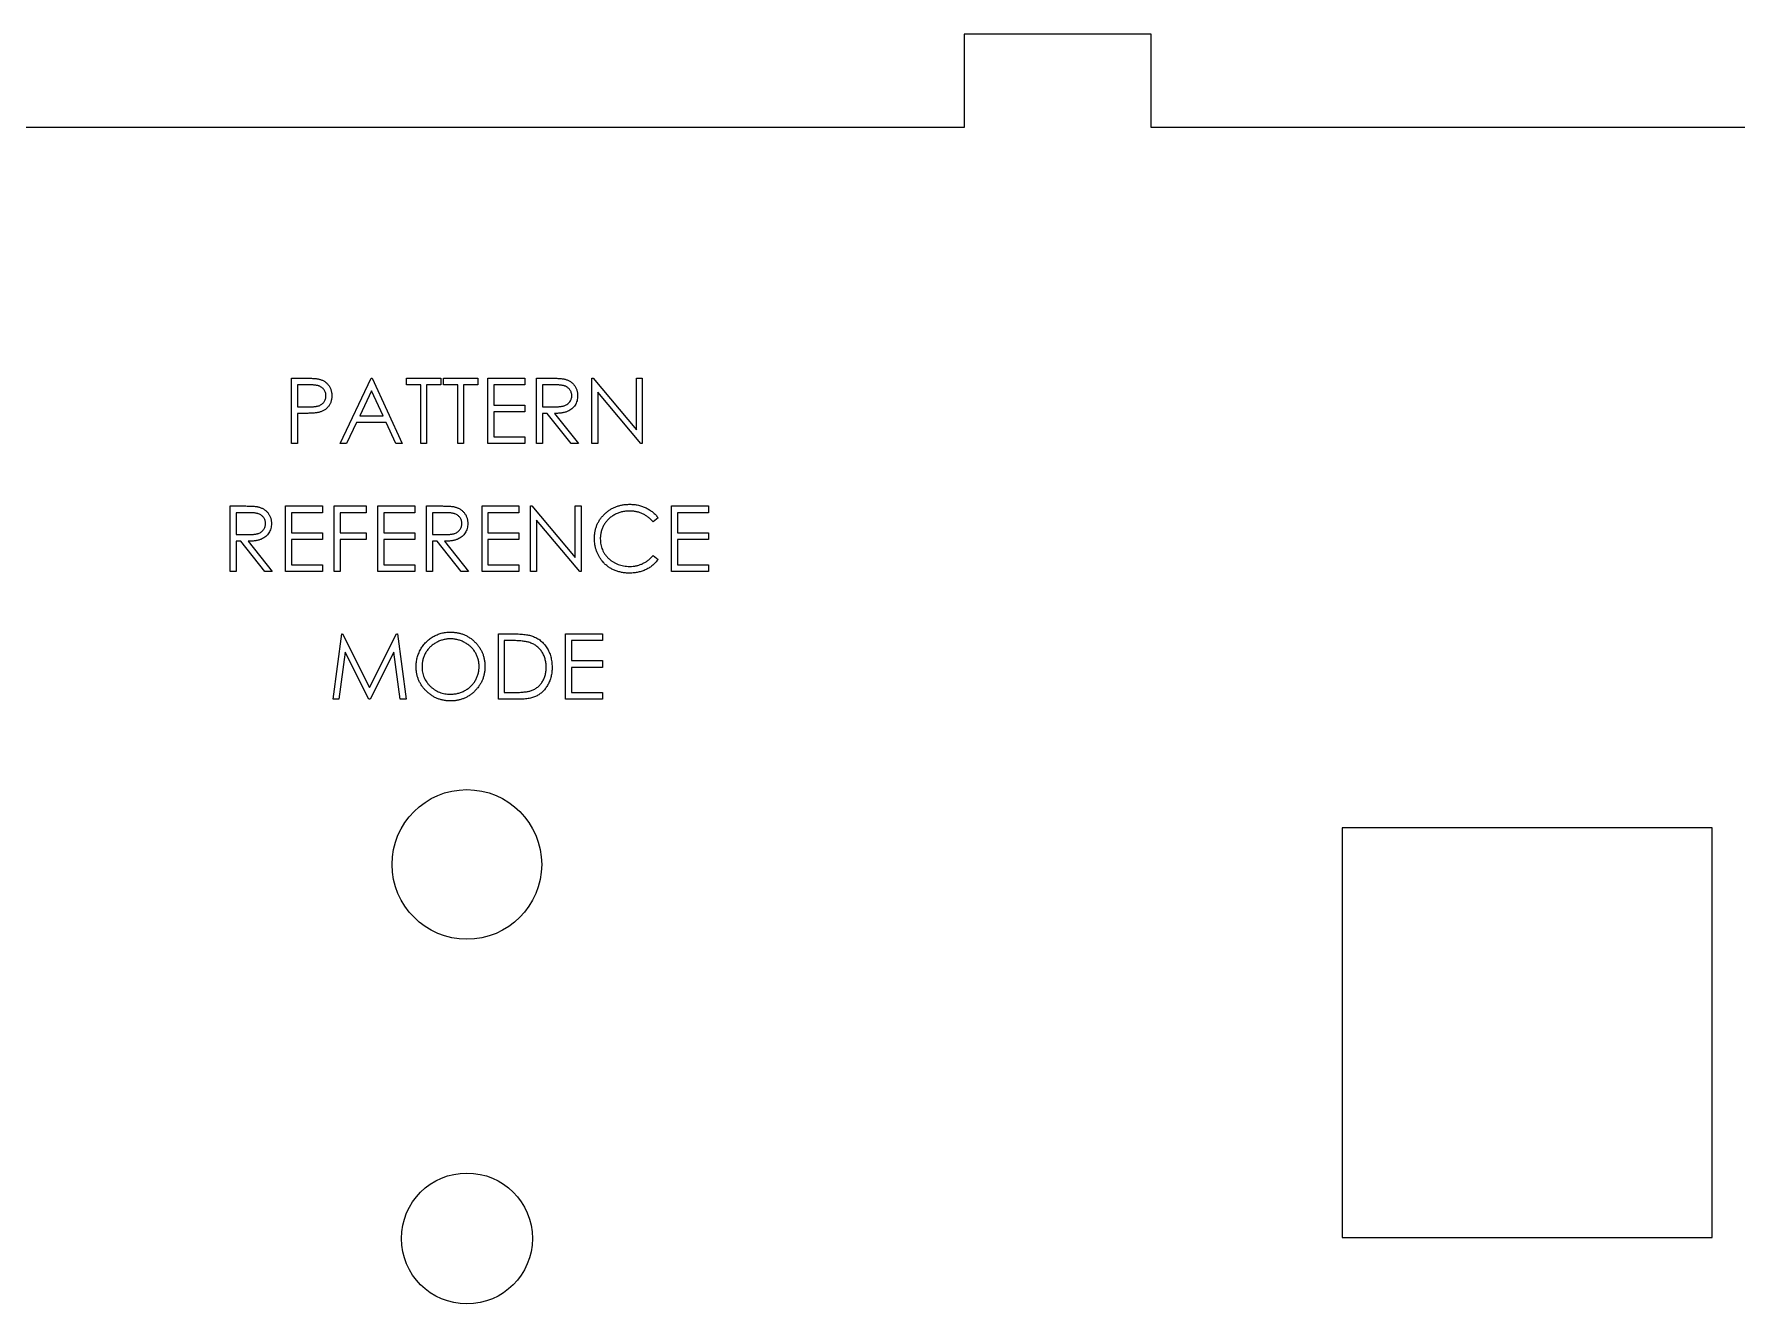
# Model space of a CAD drawing. Header units: millimetres. Extents: x 0 to 1497, y 0 to 497.
# Drawn here: x 667.3 to 758.3, y 426.8 to 494.7 of the extents above; entities that cross this region are included whole.
import ezdxf

# ---------------------------------------------------------------- set-up
doc = ezdxf.new("R2010")
doc.units = ezdxf.units.MM

msp = doc.modelspace()

# ---------------------------------------------------------------- linework, layer by layer
at = {"color": 7, "linetype": 'Continuous', "lineweight": 25}
for p, q in [((717.017, 494.687), (717.017, 489.687)), ((727.017, 494.687), (717.017, 494.687)), ((727.017, 489.687), (727.017, 494.687)), ((717.017, 489.687), (639.517, 489.687)), ((804.517, 489.687), (727.017, 489.687)), ((681.039, 476.287), (681.725, 476.287)), ((681.039, 472.787), (681.039, 476.287)), ((683.642, 472.787), (685.302, 476.287)), ((685.302, 476.287), (685.347, 476.287)), ((685.347, 476.287), (686.962, 472.787)), ((687.186, 475.928), (687.186, 476.287)), ((687.186, 476.287), (689.026, 476.287)), ((689.026, 476.287), (689.026, 475.928)), ((689.161, 475.928), (689.161, 476.287)), ((689.161, 476.287), (691.001, 476.287)), ((691.001, 476.287), (691.001, 475.928)), ((691.539, 476.287), (693.513, 476.287)), ((691.539, 472.787), (691.539, 476.287)), ((693.513, 476.287), (693.513, 475.928)), ((694.142, 476.287), (694.842, 476.287)), ((694.142, 472.787), (694.142, 476.287)), ((697.103, 472.787), (697.103, 476.287)), ((697.103, 476.287), (697.169, 476.287)), ((697.169, 476.287), (699.481, 473.532)), ((699.481, 473.532), (699.481, 476.287)), ((699.481, 476.287), (699.795, 476.287)), ((699.795, 476.287), (699.795, 472.787)), ((681.993, 475.928), (681.353, 475.928)), ((681.353, 475.928), (681.353, 474.761)), ((685.321, 475.605), (684.687, 474.267)), ((685.938, 474.267), (685.321, 475.605)), ((687.949, 475.928), (687.186, 475.928)), ((687.949, 472.787), (687.949, 475.928)), ((689.026, 475.928), (688.263, 475.928)), ((688.263, 475.928), (688.263, 472.787)), ((689.924, 475.928), (689.161, 475.928)), ((689.924, 472.787), (689.924, 475.928)), ((691.001, 475.928), (690.238, 475.928)), ((690.238, 475.928), (690.238, 472.787)), ((693.513, 475.928), (691.853, 475.928)), ((691.853, 475.928), (691.853, 474.851)), ((695.112, 475.928), (694.456, 475.928)), ((694.456, 475.928), (694.456, 474.761)), ((699.724, 472.787), (697.417, 475.535)), ((697.417, 475.535), (697.417, 472.787)), ((681.353, 474.761), (681.966, 474.753)), ((691.853, 474.851), (693.513, 474.851)), ((693.513, 474.492), (691.853, 474.492)), ((691.853, 474.492), (691.853, 473.146)), ((693.513, 474.851), (693.513, 474.492)), ((694.456, 474.761), (695.096, 474.756)), ((681.603, 474.402), (681.353, 474.402)), ((681.353, 474.402), (681.353, 472.787)), ((684.517, 473.909), (683.984, 472.787)), ((686.103, 473.909), (684.517, 473.909)), ((684.687, 474.267), (685.938, 474.267)), ((686.621, 472.787), (686.103, 473.909)), ((694.711, 474.402), (694.456, 474.402)), ((694.456, 474.402), (694.456, 472.787)), ((695.997, 472.787), (694.711, 474.402)), ((695.099, 474.402), (696.385, 472.787)), ((681.353, 472.787), (681.039, 472.787)), ((683.984, 472.787), (683.642, 472.787)), ((686.962, 472.787), (686.621, 472.787)), ((688.263, 472.787), (687.949, 472.787)), ((690.238, 472.787), (689.924, 472.787)), ((693.513, 472.787), (691.539, 472.787)), ((691.853, 473.146), (693.513, 473.146)), ((693.513, 473.146), (693.513, 472.787)), ((694.456, 472.787), (694.142, 472.787)), ((696.385, 472.787), (695.997, 472.787)), ((697.417, 472.787), (697.103, 472.787)), ((699.795, 472.787), (699.724, 472.787)), ((677.763, 469.453), (678.464, 469.453)), ((677.763, 465.953), (677.763, 469.453)), ((678.734, 469.094), (678.077, 469.094)), ((678.077, 469.094), (678.077, 467.928)), ((680.725, 465.953), (680.725, 469.453)), ((680.725, 469.453), (682.699, 469.453)), ((682.699, 469.094), (681.039, 469.094)), ((681.039, 469.094), (681.039, 468.017)), ((682.699, 469.453), (682.699, 469.094)), ((683.327, 469.453), (685.033, 469.453)), ((683.327, 465.953), (683.327, 469.453)), ((685.033, 469.094), (683.642, 469.094)), ((683.642, 469.094), (683.642, 468.017)), ((685.033, 469.453), (685.033, 469.094)), ((685.661, 469.453), (687.635, 469.453)), ((685.661, 465.953), (685.661, 469.453)), ((687.635, 469.094), (685.975, 469.094)), ((685.975, 469.094), (685.975, 468.017)), ((687.635, 469.453), (687.635, 469.094)), ((688.263, 469.453), (688.964, 469.453)), ((688.263, 465.953), (688.263, 469.453)), ((689.234, 469.094), (688.577, 469.094)), ((688.577, 469.094), (688.577, 467.928)), ((691.225, 469.453), (693.199, 469.453)), ((691.225, 465.953), (691.225, 469.453)), ((693.199, 469.094), (691.539, 469.094)), ((691.539, 469.094), (691.539, 468.017)), ((693.199, 469.453), (693.199, 469.094)), ((693.827, 465.953), (693.827, 469.453)), ((693.827, 469.453), (693.893, 469.453)), ((693.893, 469.453), (696.206, 466.699)), ((696.206, 466.699), (696.206, 469.453)), ((696.206, 469.453), (696.52, 469.453)), ((696.52, 469.453), (696.52, 465.953)), ((701.366, 465.953), (701.366, 469.453)), ((701.366, 469.453), (703.34, 469.453)), ((703.34, 469.094), (701.68, 469.094)), ((701.68, 469.094), (701.68, 468.017)), ((703.34, 469.453), (703.34, 469.094)), ((696.448, 465.953), (694.142, 468.702)), ((694.142, 468.702), (694.142, 465.953)), ((700.648, 468.811), (700.373, 468.601)), ((678.077, 467.928), (678.718, 467.923)), ((678.333, 467.569), (678.077, 467.569)), ((678.077, 467.569), (678.077, 465.953)), ((679.619, 465.953), (678.333, 467.569)), ((678.721, 467.569), (680.007, 465.953)), ((681.039, 468.017), (682.699, 468.017)), ((682.699, 467.659), (681.039, 467.659)), ((681.039, 467.659), (681.039, 466.312)), ((682.699, 468.017), (682.699, 467.659)), ((683.642, 468.017), (685.033, 468.017)), ((685.033, 467.659), (683.642, 467.659)), ((683.642, 467.659), (683.642, 465.953)), ((685.033, 468.017), (685.033, 467.659)), ((685.975, 468.017), (687.635, 468.017)), ((687.635, 467.659), (685.975, 467.659)), ((685.975, 467.659), (685.975, 466.312)), ((687.635, 468.017), (687.635, 467.659)), ((688.577, 467.928), (689.218, 467.923)), ((688.833, 467.569), (688.577, 467.569)), ((688.577, 467.569), (688.577, 465.953)), ((690.119, 465.953), (688.833, 467.569)), ((689.221, 467.569), (690.507, 465.953)), ((691.539, 468.017), (693.199, 468.017)), ((693.199, 467.659), (691.539, 467.659)), ((691.539, 467.659), (691.539, 466.312)), ((693.199, 468.017), (693.199, 467.659)), ((701.68, 468.017), (703.34, 468.017)), ((703.34, 467.659), (701.68, 467.659)), ((701.68, 467.659), (701.68, 466.312)), ((703.34, 468.017), (703.34, 467.659)), ((681.039, 466.312), (682.699, 466.312)), ((682.699, 466.312), (682.699, 465.953)), ((685.975, 466.312), (687.635, 466.312)), ((687.635, 466.312), (687.635, 465.953)), ((691.539, 466.312), (693.199, 466.312)), ((693.199, 466.312), (693.199, 465.953)), ((700.373, 466.806), (700.648, 466.598)), ((701.68, 466.312), (703.34, 466.312)), ((703.34, 466.312), (703.34, 465.953)), ((678.077, 465.953), (677.763, 465.953)), ((680.007, 465.953), (679.619, 465.953)), ((682.699, 465.953), (680.725, 465.953)), ((683.642, 465.953), (683.327, 465.953)), ((687.635, 465.953), (685.661, 465.953)), ((688.577, 465.953), (688.263, 465.953)), ((690.507, 465.953), (690.119, 465.953)), ((693.199, 465.953), (691.225, 465.953)), ((694.142, 465.953), (693.827, 465.953)), ((696.52, 465.953), (696.448, 465.953)), ((703.34, 465.953), (701.366, 465.953)), ((683.26, 459.12), (683.722, 462.62)), ((683.722, 462.62), (683.767, 462.62)), ((683.767, 462.62), (685.212, 459.748)), ((685.212, 459.748), (686.654, 462.62)), ((686.654, 462.62), (686.699, 462.62)), ((686.699, 462.62), (687.164, 459.12)), ((692.1, 459.12), (692.1, 462.62)), ((692.1, 462.62), (692.807, 462.62)), ((695.69, 462.62), (697.664, 462.62)), ((695.69, 459.12), (695.69, 462.62)), ((697.664, 462.62), (697.664, 462.261)), ((692.414, 462.261), (692.414, 459.479)), ((692.66, 462.261), (692.414, 462.261)), ((697.664, 462.261), (696.004, 462.261)), ((696.004, 462.261), (696.004, 461.184)), ((683.911, 461.644), (683.576, 459.12)), ((685.179, 459.12), (683.911, 461.644)), ((686.513, 461.638), (685.25, 459.12)), ((686.848, 459.12), (686.513, 461.638)), ((696.004, 461.184), (697.664, 461.184)), ((697.664, 460.825), (696.004, 460.825)), ((696.004, 460.825), (696.004, 459.479)), ((697.664, 461.184), (697.664, 460.825)), ((683.576, 459.12), (683.26, 459.12)), ((685.25, 459.12), (685.179, 459.12)), ((687.164, 459.12), (686.848, 459.12)), ((693.185, 459.12), (692.1, 459.12)), ((692.414, 459.479), (692.816, 459.479)), ((697.664, 459.12), (695.69, 459.12)), ((696.004, 459.479), (697.664, 459.479)), ((697.664, 459.479), (697.664, 459.12)), ((757.017, 452.237), (737.217, 452.237)), ((737.217, 452.237), (737.217, 430.337)), ((757.017, 430.337), (757.017, 452.237)), ((737.217, 430.337), (757.017, 430.337))]:
    msp.add_line(p, q, dxfattribs=at)
for centre, radius in [((690.417, 450.287), 4), ((690.417, 430.287), 3.5)]:
    msp.add_circle(centre, radius, dxfattribs=at)
for points, knots in [([(681.725, 476.287), (681.773, 476.287), (681.863, 476.287), (681.993, 476.284), (682.111, 476.28), (682.216, 476.274), (682.31, 476.267), (682.392, 476.258), (682.462, 476.248), (682.503, 476.239), (682.523, 476.234)], [0, 0, 0, 0, 0.176956, 0.339055, 0.486318, 0.618781, 0.735619, 0.838742, 0.926457, 1, 1, 1, 1]), ([(694.842, 476.287), (694.889, 476.287), (694.978, 476.286), (695.107, 476.285), (695.224, 476.28), (695.329, 476.276), (695.422, 476.268), (695.504, 476.261), (695.574, 476.252), (695.616, 476.243), (695.635, 476.239)], [0, 0, 0, 0, 0.176258, 0.338434, 0.484822, 0.617158, 0.734698, 0.837385, 0.926372, 1, 1, 1, 1]), ([(682.879, 475.347), (682.877, 475.375), (682.875, 475.431), (682.856, 475.513), (682.825, 475.591), (682.782, 475.664), (682.729, 475.73), (682.667, 475.787), (682.598, 475.834), (682.533, 475.864), (682.475, 475.882), (682.425, 475.894), (682.369, 475.905), (682.306, 475.913), (682.237, 475.92), (682.161, 475.925), (682.079, 475.928), (682.023, 475.928), (681.993, 475.928)], [0, 0, 0, 0, 0.070044, 0.139238, 0.208197, 0.279173, 0.349987, 0.418354, 0.48761, 0.557411, 0.59533, 0.637964, 0.685913, 0.738185, 0.796103, 0.858517, 0.926658, 1, 1, 1, 1]), ([(682.523, 476.234), (682.547, 476.228), (682.595, 476.214), (682.663, 476.188), (682.729, 476.157), (682.791, 476.122), (682.85, 476.08), (682.906, 476.035), (682.958, 475.984), (683.006, 475.929), (683.05, 475.87), (683.088, 475.806), (683.12, 475.739), (683.148, 475.668), (683.167, 475.593), (683.182, 475.515), (683.191, 475.433), (683.192, 475.376), (683.193, 475.348)], [0, 0, 0, 0, 0.062481, 0.12349, 0.183411, 0.243153, 0.302127, 0.36171, 0.421842, 0.482932, 0.544552, 0.605681, 0.66768, 0.729984, 0.794551, 0.860346, 0.928907, 1, 1, 1, 1]), ([(696.026, 475.351), (696.025, 475.38), (696.023, 475.435), (696.003, 475.517), (695.97, 475.594), (695.926, 475.666), (695.872, 475.732), (695.809, 475.788), (695.738, 475.834), (695.671, 475.864), (695.612, 475.882), (695.561, 475.894), (695.503, 475.905), (695.438, 475.913), (695.366, 475.92), (695.287, 475.925), (695.202, 475.928), (695.143, 475.928), (695.112, 475.928)], [0, 0, 0, 0, 0.068814, 0.136365, 0.204019, 0.273064, 0.342913, 0.410965, 0.479169, 0.549308, 0.587652, 0.630647, 0.678879, 0.731934, 0.791111, 0.855283, 0.925086, 1, 1, 1, 1]), ([(695.635, 476.239), (695.661, 476.233), (695.711, 476.22), (695.784, 476.194), (695.854, 476.163), (695.919, 476.127), (695.981, 476.086), (696.04, 476.039), (696.095, 475.988), (696.144, 475.931), (696.191, 475.871), (696.231, 475.806), (696.265, 475.739), (696.292, 475.667), (696.314, 475.593), (696.33, 475.515), (696.339, 475.434), (696.34, 475.379), (696.34, 475.351)], [0, 0, 0, 0, 0.064217, 0.127064, 0.188745, 0.249132, 0.309453, 0.369827, 0.43065, 0.492352, 0.554072, 0.61569, 0.676798, 0.738439, 0.801317, 0.865185, 0.931641, 1, 1, 1, 1]), ([(682.495, 474.46), (682.473, 474.455), (682.425, 474.445), (682.345, 474.433), (682.253, 474.424), (682.148, 474.416), (682.03, 474.41), (681.9, 474.405), (681.756, 474.402), (681.656, 474.402), (681.603, 474.402)], [0, 0, 0, 0, 0.075173, 0.164746, 0.268017, 0.385912, 0.517789, 0.663691, 0.824413, 1, 1, 1, 1]), ([(681.966, 474.753), (681.996, 474.753), (682.054, 474.753), (682.137, 474.757), (682.214, 474.762), (682.286, 474.769), (682.35, 474.778), (682.409, 474.788), (682.461, 474.802), (682.523, 474.82), (682.591, 474.852), (682.665, 474.899), (682.727, 474.958), (682.782, 475.024), (682.825, 475.098), (682.856, 475.177), (682.875, 475.261), (682.877, 475.318), (682.879, 475.347)], [0, 0, 0, 0, 0.072538, 0.140034, 0.202496, 0.260575, 0.313228, 0.361583, 0.404878, 0.444127, 0.5164, 0.586507, 0.655085, 0.724384, 0.793974, 0.861638, 0.930111, 1, 1, 1, 1]), ([(683.193, 475.348), (683.192, 475.319), (683.192, 475.263), (683.182, 475.18), (683.168, 475.102), (683.148, 475.027), (683.121, 474.956), (683.09, 474.889), (683.052, 474.826), (683.008, 474.767), (682.959, 474.712), (682.906, 474.661), (682.848, 474.616), (682.786, 474.575), (682.719, 474.539), (682.649, 474.507), (682.573, 474.481), (682.521, 474.467), (682.495, 474.46)], [0, 0, 0, 0, 0.070119, 0.137192, 0.202016, 0.264631, 0.326117, 0.38601, 0.445812, 0.505298, 0.564633, 0.624283, 0.683902, 0.743953, 0.805388, 0.868388, 0.933084, 1, 1, 1, 1]), ([(695.096, 474.756), (695.126, 474.756), (695.184, 474.756), (695.268, 474.76), (695.346, 474.765), (695.418, 474.772), (695.484, 474.781), (695.544, 474.792), (695.598, 474.805), (695.661, 474.825), (695.731, 474.857), (695.808, 474.904), (695.873, 474.962), (695.928, 475.029), (695.972, 475.103), (696.003, 475.182), (696.023, 475.265), (696.025, 475.323), (696.026, 475.351)], [0, 0, 0, 0, 0.071668, 0.138913, 0.201185, 0.259124, 0.312255, 0.360682, 0.405086, 0.445102, 0.518778, 0.589462, 0.658462, 0.727283, 0.796322, 0.863175, 0.930949, 1, 1, 1, 1]), ([(696.34, 475.351), (696.339, 475.304), (696.336, 475.213), (696.309, 475.081), (696.265, 474.958), (696.205, 474.844), (696.128, 474.741), (696.036, 474.65), (695.928, 474.575), (695.828, 474.522), (695.739, 474.489), (695.666, 474.465), (695.586, 474.447), (695.501, 474.43), (695.409, 474.418), (695.311, 474.409), (695.207, 474.403), (695.136, 474.403), (695.099, 474.402)], [0, 0, 0, 0, 0.07878, 0.153721, 0.226714, 0.299191, 0.37119, 0.443006, 0.516689, 0.593217, 0.633873, 0.676989, 0.7229, 0.771959, 0.824211, 0.879379, 0.937948, 1, 1, 1, 1]), ([(678.464, 469.453), (678.511, 469.453), (678.6, 469.453), (678.729, 469.451), (678.846, 469.446), (678.951, 469.442), (679.044, 469.435), (679.126, 469.428), (679.195, 469.418), (679.238, 469.41), (679.257, 469.406)], [0, 0, 0, 0, 0.176258, 0.338434, 0.484822, 0.617158, 0.734698, 0.837385, 0.926372, 1, 1, 1, 1]), ([(679.648, 468.518), (679.647, 468.546), (679.644, 468.602), (679.625, 468.684), (679.592, 468.761), (679.548, 468.833), (679.494, 468.898), (679.43, 468.954), (679.36, 469.001), (679.293, 469.03), (679.234, 469.048), (679.183, 469.061), (679.124, 469.071), (679.059, 469.08), (678.988, 469.087), (678.909, 469.091), (678.823, 469.094), (678.764, 469.094), (678.734, 469.094)], [0, 0, 0, 0, 0.068814, 0.136365, 0.204019, 0.273064, 0.342913, 0.410965, 0.479169, 0.549308, 0.587652, 0.630647, 0.678879, 0.731934, 0.791111, 0.855283, 0.925086, 1, 1, 1, 1]), ([(679.257, 469.406), (679.282, 469.399), (679.333, 469.387), (679.406, 469.36), (679.475, 469.33), (679.541, 469.294), (679.603, 469.252), (679.661, 469.206), (679.716, 469.155), (679.766, 469.098), (679.813, 469.038), (679.853, 468.973), (679.887, 468.905), (679.914, 468.834), (679.936, 468.76), (679.951, 468.682), (679.961, 468.601), (679.962, 468.545), (679.962, 468.517)], [0, 0, 0, 0, 0.064217, 0.127064, 0.188745, 0.249132, 0.309453, 0.369827, 0.43065, 0.492352, 0.554072, 0.61569, 0.676798, 0.738439, 0.801317, 0.865185, 0.931641, 1, 1, 1, 1]), ([(688.964, 469.453), (689.011, 469.453), (689.1, 469.453), (689.229, 469.451), (689.346, 469.446), (689.451, 469.442), (689.544, 469.435), (689.626, 469.428), (689.695, 469.418), (689.738, 469.41), (689.757, 469.406)], [0, 0, 0, 0, 0.176258, 0.338434, 0.484822, 0.617158, 0.734698, 0.837385, 0.926372, 1, 1, 1, 1]), ([(690.148, 468.518), (690.147, 468.546), (690.144, 468.602), (690.125, 468.684), (690.092, 468.761), (690.048, 468.833), (689.994, 468.898), (689.93, 468.954), (689.86, 469.001), (689.793, 469.03), (689.734, 469.048), (689.683, 469.061), (689.624, 469.071), (689.559, 469.08), (689.488, 469.087), (689.409, 469.091), (689.323, 469.094), (689.264, 469.094), (689.234, 469.094)], [0, 0, 0, 0, 0.068814, 0.136365, 0.204019, 0.273064, 0.342913, 0.410965, 0.479169, 0.549308, 0.587652, 0.630647, 0.678879, 0.731934, 0.791111, 0.855283, 0.925086, 1, 1, 1, 1]), ([(689.757, 469.406), (689.782, 469.399), (689.833, 469.387), (689.906, 469.36), (689.975, 469.33), (690.041, 469.294), (690.103, 469.252), (690.161, 469.206), (690.216, 469.155), (690.266, 469.098), (690.313, 469.038), (690.353, 468.973), (690.387, 468.905), (690.414, 468.834), (690.436, 468.76), (690.451, 468.682), (690.461, 468.601), (690.462, 468.545), (690.462, 468.517)], [0, 0, 0, 0, 0.064217, 0.127064, 0.188745, 0.249132, 0.309453, 0.369827, 0.43065, 0.492352, 0.554072, 0.61569, 0.676798, 0.738439, 0.801317, 0.865185, 0.931641, 1, 1, 1, 1]), ([(697.238, 467.724), (697.239, 467.787), (697.242, 467.911), (697.268, 468.092), (697.31, 468.266), (697.37, 468.433), (697.445, 468.592), (697.538, 468.743), (697.648, 468.886), (697.773, 469.02), (697.911, 469.143), (698.058, 469.251), (698.215, 469.34), (698.379, 469.415), (698.553, 469.473), (698.735, 469.513), (698.925, 469.538), (699.055, 469.542), (699.121, 469.543)], [0, 0, 0, 0, 0.064558, 0.127014, 0.187955, 0.248014, 0.307748, 0.368235, 0.42947, 0.492743, 0.556258, 0.618217, 0.679655, 0.741246, 0.803415, 0.866815, 0.932328, 1, 1, 1, 1]), ([(699.101, 469.184), (699.066, 469.184), (698.996, 469.183), (698.893, 469.172), (698.791, 469.157), (698.691, 469.135), (698.594, 469.107), (698.498, 469.074), (698.404, 469.033), (698.313, 468.987), (698.225, 468.935), (698.142, 468.879), (698.064, 468.819), (697.991, 468.754), (697.923, 468.685), (697.86, 468.612), (697.803, 468.534), (697.75, 468.453), (697.703, 468.368), (697.663, 468.28), (697.628, 468.19), (697.601, 468.097), (697.579, 468.001), (697.564, 467.903), (697.553, 467.802), (697.552, 467.734), (697.552, 467.7)], [0, 0, 0, 0, 0.043955, 0.087502, 0.130463, 0.172752, 0.215403, 0.25765, 0.300153, 0.343121, 0.385925, 0.427686, 0.468818, 0.509492, 0.549883, 0.58998, 0.630405, 0.670869, 0.711384, 0.751627, 0.791776, 0.832459, 0.873319, 0.914543, 0.956924, 1, 1, 1, 1]), ([(700.373, 468.601), (700.354, 468.624), (700.315, 468.671), (700.252, 468.736), (700.187, 468.797), (700.119, 468.854), (700.047, 468.906), (699.973, 468.954), (699.896, 468.997), (699.789, 469.05), (699.649, 469.104), (699.474, 469.15), (699.29, 469.179), (699.165, 469.183), (699.101, 469.184)], [0, 0, 0, 0, 0.063163, 0.125475, 0.187121, 0.248294, 0.309295, 0.36985, 0.430973, 0.492456, 0.616148, 0.740844, 0.868183, 1, 1, 1, 1]), ([(699.121, 469.543), (699.161, 469.543), (699.241, 469.542), (699.359, 469.532), (699.473, 469.517), (699.585, 469.496), (699.694, 469.47), (699.8, 469.435), (699.903, 469.396), (700.003, 469.351), (700.098, 469.301), (700.19, 469.246), (700.278, 469.185), (700.361, 469.121), (700.44, 469.05), (700.515, 468.976), (700.584, 468.896), (700.627, 468.839), (700.648, 468.811)], [0, 0, 0, 0, 0.0685475, 0.1356829, 0.201215, 0.2656822, 0.3292668, 0.3923954, 0.4550698, 0.5171269, 0.57879, 0.6397399, 0.7001915, 0.7598062, 0.8196283, 0.8793548, 0.9395116, 1, 1, 1, 1]), ([(678.718, 467.923), (678.748, 467.923), (678.806, 467.923), (678.89, 467.927), (678.968, 467.931), (679.04, 467.938), (679.106, 467.947), (679.166, 467.958), (679.22, 467.972), (679.283, 467.992), (679.353, 468.024), (679.43, 468.07), (679.495, 468.129), (679.549, 468.196), (679.594, 468.269), (679.625, 468.349), (679.644, 468.432), (679.647, 468.489), (679.648, 468.518)], [0, 0, 0, 0, 0.071668, 0.138913, 0.201185, 0.259124, 0.312255, 0.360682, 0.405086, 0.445102, 0.518778, 0.589462, 0.658462, 0.727283, 0.796322, 0.863175, 0.930949, 1, 1, 1, 1]), ([(679.962, 468.517), (679.961, 468.471), (679.958, 468.38), (679.931, 468.248), (679.887, 468.125), (679.827, 468.01), (679.75, 467.907), (679.658, 467.817), (679.55, 467.741), (679.449, 467.689), (679.361, 467.655), (679.288, 467.632), (679.208, 467.613), (679.123, 467.597), (679.031, 467.585), (678.933, 467.576), (678.829, 467.57), (678.758, 467.569), (678.721, 467.569)], [0, 0, 0, 0, 0.07878, 0.153721, 0.226714, 0.299191, 0.37119, 0.443006, 0.516689, 0.593217, 0.633873, 0.676989, 0.7229, 0.771959, 0.824211, 0.879379, 0.937948, 1, 1, 1, 1]), ([(689.218, 467.923), (689.248, 467.923), (689.306, 467.923), (689.39, 467.927), (689.468, 467.931), (689.54, 467.938), (689.606, 467.947), (689.666, 467.958), (689.72, 467.972), (689.783, 467.992), (689.853, 468.024), (689.93, 468.07), (689.995, 468.129), (690.049, 468.196), (690.094, 468.269), (690.125, 468.349), (690.144, 468.432), (690.147, 468.489), (690.148, 468.518)], [0, 0, 0, 0, 0.071668, 0.138913, 0.201185, 0.259124, 0.312255, 0.360682, 0.405086, 0.445102, 0.518778, 0.589462, 0.658462, 0.727283, 0.796322, 0.863175, 0.930949, 1, 1, 1, 1]), ([(690.462, 468.517), (690.461, 468.471), (690.458, 468.38), (690.431, 468.248), (690.387, 468.125), (690.327, 468.01), (690.25, 467.907), (690.158, 467.817), (690.05, 467.741), (689.949, 467.689), (689.861, 467.655), (689.788, 467.632), (689.708, 467.613), (689.623, 467.597), (689.531, 467.585), (689.433, 467.576), (689.329, 467.57), (689.258, 467.569), (689.221, 467.569)], [0, 0, 0, 0, 0.07878, 0.153721, 0.226714, 0.299191, 0.37119, 0.443006, 0.516689, 0.593217, 0.633873, 0.676989, 0.7229, 0.771959, 0.824211, 0.879379, 0.937948, 1, 1, 1, 1]), ([(697.682, 466.476), (697.646, 466.519), (697.576, 466.606), (697.486, 466.746), (697.408, 466.893), (697.346, 467.046), (697.297, 467.206), (697.263, 467.373), (697.242, 467.546), (697.239, 467.664), (697.238, 467.724)], [0, 0, 0, 0, 0.124329, 0.247156, 0.36878, 0.490734, 0.613614, 0.738958, 0.867311, 1, 1, 1, 1]), ([(697.552, 467.7), (697.553, 467.648), (697.556, 467.547), (697.578, 467.398), (697.611, 467.255), (697.661, 467.12), (697.723, 466.99), (697.801, 466.868), (697.892, 466.751), (697.996, 466.644), (698.111, 466.545), (698.234, 466.458), (698.364, 466.386), (698.502, 466.326), (698.647, 466.279), (698.799, 466.247), (698.959, 466.226), (699.068, 466.224), (699.123, 466.223)], [0, 0, 0, 0, 0.064323, 0.12629, 0.186726, 0.246146, 0.305576, 0.365429, 0.426326, 0.48884, 0.551725, 0.613919, 0.675484, 0.737334, 0.800229, 0.864502, 0.931041, 1, 1, 1, 1]), ([(699.125, 465.864), (699.087, 465.864), (699.013, 465.864), (698.903, 465.873), (698.796, 465.884), (698.692, 465.902), (698.591, 465.922), (698.494, 465.949), (698.399, 465.98), (698.307, 466.016), (698.218, 466.056), (698.132, 466.102), (698.049, 466.153), (697.969, 466.207), (697.892, 466.267), (697.819, 466.332), (697.748, 466.401), (697.704, 466.451), (697.682, 466.476)], [0, 0, 0, 0, 0.069663, 0.13775, 0.203917, 0.26878, 0.332414, 0.394754, 0.45618, 0.516996, 0.577396, 0.637198, 0.696999, 0.756756, 0.816554, 0.876948, 0.938132, 1, 1, 1, 1]), ([(699.123, 466.223), (699.184, 466.224), (699.304, 466.228), (699.481, 466.256), (699.65, 466.301), (699.811, 466.365), (699.964, 466.448), (700.11, 466.549), (700.248, 466.668), (700.331, 466.759), (700.373, 466.806)], [0, 0, 0, 0, 0.128515, 0.252949, 0.374755, 0.49594, 0.617181, 0.740909, 0.867811, 1, 1, 1, 1]), ([(700.648, 466.598), (700.626, 466.569), (700.582, 466.512), (700.51, 466.432), (700.435, 466.356), (700.355, 466.286), (700.272, 466.22), (700.184, 466.16), (700.092, 466.105), (699.997, 466.054), (699.898, 466.009), (699.796, 465.971), (699.691, 465.937), (699.584, 465.91), (699.473, 465.889), (699.36, 465.875), (699.243, 465.865), (699.165, 465.864), (699.125, 465.864)], [0, 0, 0, 0, 0.061674, 0.123053, 0.183475, 0.243727, 0.304279, 0.364863, 0.425946, 0.487391, 0.54922, 0.611144, 0.673529, 0.736961, 0.800785, 0.866013, 0.932101, 1, 1, 1, 1]), ([(687.702, 460.855), (687.703, 460.896), (687.704, 460.979), (687.717, 461.102), (687.735, 461.223), (687.762, 461.341), (687.797, 461.457), (687.838, 461.571), (687.888, 461.683), (687.945, 461.791), (688.008, 461.896), (688.078, 461.995), (688.152, 462.089), (688.233, 462.175), (688.319, 462.257), (688.41, 462.333), (688.507, 462.403), (688.609, 462.467), (688.715, 462.524), (688.824, 462.573), (688.934, 462.616), (689.047, 462.65), (689.162, 462.677), (689.28, 462.695), (689.399, 462.708), (689.479, 462.709), (689.52, 462.71)], [0, 0, 0, 0, 0.043209, 0.085873, 0.12812, 0.170152, 0.211918, 0.253753, 0.296006, 0.338443, 0.381015, 0.42282, 0.464089, 0.505126, 0.545975, 0.586985, 0.628339, 0.670084, 0.711992, 0.753039, 0.794049, 0.834886, 0.875498, 0.916547, 0.958004, 1, 1, 1, 1]), ([(689.52, 462.71), (689.585, 462.708), (689.712, 462.705), (689.899, 462.68), (690.078, 462.638), (690.249, 462.581), (690.412, 462.505), (690.566, 462.413), (690.713, 462.305), (690.849, 462.18), (690.974, 462.045), (691.083, 461.9), (691.175, 461.748), (691.251, 461.587), (691.31, 461.419), (691.351, 461.243), (691.377, 461.06), (691.38, 460.935), (691.382, 460.871)], [0, 0, 0, 0, 0.06657, 0.130749, 0.1934128, 0.2549894, 0.3161136, 0.3772618, 0.4394008, 0.5029706, 0.566525, 0.6282311, 0.6890906, 0.7493447, 0.8101696, 0.8716098, 0.9348692, 1, 1, 1, 1]), ([(692.807, 462.62), (692.868, 462.62), (692.987, 462.619), (693.158, 462.613), (693.317, 462.604), (693.463, 462.59), (693.595, 462.573), (693.714, 462.551), (693.821, 462.526), (693.886, 462.504), (693.917, 462.494)], [0, 0, 0, 0, 0.164289, 0.317406, 0.458844, 0.589367, 0.707831, 0.81577, 0.91288, 1, 1, 1, 1]), ([(689.535, 462.351), (689.502, 462.35), (689.436, 462.35), (689.338, 462.339), (689.241, 462.324), (689.145, 462.302), (689.051, 462.273), (688.958, 462.239), (688.866, 462.198), (688.776, 462.151), (688.689, 462.1), (688.607, 462.043), (688.53, 461.982), (688.458, 461.916), (688.39, 461.847), (688.327, 461.773), (688.269, 461.694), (688.217, 461.612), (688.17, 461.526), (688.128, 461.438), (688.094, 461.346), (688.066, 461.253), (688.043, 461.157), (688.028, 461.059), (688.018, 460.958), (688.017, 460.89), (688.017, 460.856)], [0, 0, 0, 0, 0.042023, 0.083645, 0.124984, 0.166247, 0.207702, 0.249631, 0.291742, 0.334743, 0.37746, 0.419556, 0.461044, 0.502096, 0.542891, 0.583801, 0.624864, 0.666225, 0.707399, 0.748557, 0.789655, 0.83074, 0.87207, 0.913993, 0.956498, 1, 1, 1, 1]), ([(691.068, 460.872), (691.067, 460.906), (691.067, 460.973), (691.056, 461.073), (691.041, 461.17), (691.019, 461.265), (690.991, 461.357), (690.957, 461.446), (690.916, 461.533), (690.869, 461.618), (690.816, 461.699), (690.759, 461.777), (690.696, 461.849), (690.628, 461.919), (690.555, 461.983), (690.476, 462.043), (690.393, 462.1), (690.305, 462.151), (690.215, 462.198), (690.122, 462.239), (690.027, 462.273), (689.932, 462.302), (689.834, 462.324), (689.736, 462.339), (689.636, 462.35), (689.569, 462.35), (689.535, 462.351)], [0, 0, 0, 0, 0.042915, 0.08513, 0.126473, 0.167453, 0.207976, 0.248249, 0.28875, 0.32967, 0.370537, 0.411129, 0.451819, 0.492406, 0.533486, 0.575263, 0.617441, 0.660672, 0.70394, 0.746868, 0.789079, 0.831104, 0.873238, 0.915166, 0.957381, 1, 1, 1, 1]), ([(693.736, 462.163), (693.706, 462.171), (693.644, 462.188), (693.542, 462.207), (693.427, 462.224), (693.3, 462.238), (693.158, 462.248), (693.004, 462.255), (692.837, 462.261), (692.72, 462.261), (692.66, 462.261)], [0, 0, 0, 0, 0.084319, 0.179285, 0.286583, 0.405111, 0.535593, 0.67819, 0.832976, 1, 1, 1, 1]), ([(694.658, 460.827), (694.657, 460.868), (694.656, 460.948), (694.643, 461.066), (694.625, 461.179), (694.598, 461.288), (694.564, 461.393), (694.521, 461.493), (694.473, 461.589), (694.415, 461.679), (694.351, 461.764), (694.281, 461.842), (694.205, 461.913), (694.124, 461.978), (694.035, 462.035), (693.941, 462.085), (693.841, 462.128), (693.771, 462.151), (693.736, 462.163)], [0, 0, 0, 0, 0.070151, 0.137813, 0.203226, 0.267174, 0.330024, 0.391794, 0.453084, 0.514334, 0.575, 0.634865, 0.694116, 0.753442, 0.813126, 0.87408, 0.936007, 1, 1, 1, 1]), ([(693.917, 462.494), (693.958, 462.478), (694.038, 462.448), (694.152, 462.39), (694.259, 462.325), (694.36, 462.252), (694.453, 462.169), (694.541, 462.08), (694.621, 461.982), (694.694, 461.876), (694.759, 461.763), (694.817, 461.645), (694.864, 461.521), (694.903, 461.392), (694.934, 461.258), (694.956, 461.119), (694.97, 460.974), (694.971, 460.876), (694.972, 460.826)], [0, 0, 0, 0, 0.061545, 0.121694, 0.181155, 0.239875, 0.298702, 0.357647, 0.417605, 0.478494, 0.540407, 0.602345, 0.665004, 0.728559, 0.793651, 0.860534, 0.929236, 1, 1, 1, 1]), ([(689.548, 459.03), (689.484, 459.032), (689.359, 459.035), (689.176, 459.061), (689, 459.102), (688.831, 459.161), (688.67, 459.236), (688.517, 459.328), (688.371, 459.438), (688.235, 459.562), (688.11, 459.697), (688.001, 459.842), (687.909, 459.994), (687.834, 460.153), (687.774, 460.318), (687.733, 460.491), (687.707, 460.67), (687.704, 460.793), (687.702, 460.855)], [0, 0, 0, 0, 0.065819, 0.129747, 0.192072, 0.253459, 0.31457, 0.37628, 0.439026, 0.503267, 0.567493, 0.629705, 0.691, 0.751452, 0.812004, 0.87315, 0.935635, 1, 1, 1, 1]), ([(688.017, 460.856), (688.018, 460.805), (688.02, 460.706), (688.042, 460.56), (688.076, 460.42), (688.126, 460.287), (688.188, 460.158), (688.265, 460.036), (688.357, 459.921), (688.46, 459.812), (688.574, 459.714), (688.694, 459.627), (688.82, 459.553), (688.952, 459.494), (689.09, 459.446), (689.233, 459.414), (689.382, 459.392), (689.484, 459.39), (689.535, 459.389)], [0, 0, 0, 0, 0.064504, 0.126899, 0.187747, 0.24815, 0.308586, 0.369583, 0.431827, 0.49618, 0.560668, 0.623504, 0.68526, 0.746537, 0.808327, 0.870486, 0.934317, 1, 1, 1, 1]), ([(689.535, 459.389), (689.57, 459.39), (689.638, 459.391), (689.741, 459.4), (689.841, 459.415), (689.939, 459.437), (690.035, 459.465), (690.13, 459.497), (690.222, 459.538), (690.312, 459.583), (690.398, 459.634), (690.481, 459.689), (690.557, 459.75), (690.63, 459.815), (690.697, 459.884), (690.76, 459.957), (690.817, 460.036), (690.869, 460.118), (690.916, 460.204), (690.957, 460.292), (690.991, 460.383), (691.019, 460.477), (691.041, 460.572), (691.056, 460.67), (691.067, 460.77), (691.067, 460.838), (691.068, 460.872)], [0, 0, 0, 0, 0.043633, 0.086538, 0.129177, 0.171436, 0.213416, 0.255266, 0.297369, 0.339941, 0.382347, 0.423953, 0.464871, 0.505572, 0.546003, 0.586568, 0.627065, 0.668271, 0.709549, 0.750428, 0.791096, 0.832027, 0.873136, 0.914611, 0.956956, 1, 1, 1, 1]), ([(691.382, 460.871), (691.38, 460.809), (691.377, 460.684), (691.351, 460.502), (691.31, 460.327), (691.252, 460.159), (691.176, 459.999), (691.084, 459.846), (690.975, 459.7), (690.85, 459.564), (690.715, 459.439), (690.57, 459.33), (690.418, 459.236), (690.258, 459.162), (690.091, 459.102), (689.916, 459.061), (689.735, 459.035), (689.611, 459.032), (689.548, 459.03)], [0, 0, 0, 0, 0.065227, 0.128569, 0.19032, 0.251378, 0.312388, 0.373789, 0.436431, 0.500567, 0.564687, 0.627136, 0.688455, 0.749246, 0.810155, 0.871671, 0.934773, 1, 1, 1, 1]), ([(694.972, 460.826), (694.971, 460.783), (694.97, 460.697), (694.959, 460.572), (694.943, 460.45), (694.917, 460.332), (694.887, 460.218), (694.848, 460.108), (694.803, 460.002), (694.751, 459.9), (694.694, 459.804), (694.633, 459.714), (694.568, 459.63), (694.497, 459.553), (694.423, 459.482), (694.345, 459.418), (694.262, 459.36), (694.175, 459.308), (694.082, 459.263), (693.979, 459.225), (693.868, 459.193), (693.749, 459.166), (693.62, 459.145), (693.483, 459.131), (693.337, 459.121), (693.236, 459.12), (693.185, 459.12)], [0, 0, 0, 0, 0.046081, 0.090807, 0.134295, 0.177024, 0.218823, 0.260244, 0.30108, 0.341614, 0.381583, 0.42012, 0.458075, 0.494738, 0.531195, 0.566934, 0.602713, 0.638327, 0.674853, 0.713467, 0.754442, 0.797815, 0.843989, 0.893072, 0.944963, 1, 1, 1, 1]), ([(693.816, 459.568), (693.848, 459.579), (693.911, 459.602), (694.002, 459.642), (694.087, 459.69), (694.167, 459.744), (694.241, 459.804), (694.311, 459.871), (694.375, 459.944), (694.434, 460.023), (694.486, 460.107), (694.532, 460.197), (694.572, 460.29), (694.603, 460.389), (694.628, 460.492), (694.645, 460.6), (694.656, 460.712), (694.657, 460.788), (694.658, 460.827)], [0, 0, 0, 0, 0.0624145, 0.1233382, 0.1831245, 0.241783, 0.3005789, 0.3596801, 0.4188816, 0.4795307, 0.5408505, 0.6023034, 0.6644632, 0.7278057, 0.7928948, 0.8596723, 0.9284644, 1, 1, 1, 1]), ([(692.816, 459.479), (692.873, 459.479), (692.985, 459.48), (693.144, 459.484), (693.29, 459.491), (693.422, 459.5), (693.54, 459.513), (693.645, 459.527), (693.736, 459.545), (693.791, 459.561), (693.816, 459.568)], [0, 0, 0, 0, 0.171901, 0.330628, 0.475549, 0.606746, 0.725024, 0.829742, 0.921323, 1, 1, 1, 1])]:
    msp.add_open_spline(points, degree=3, knots=knots, dxfattribs=at)

doc.saveas('drawing.dxf')
